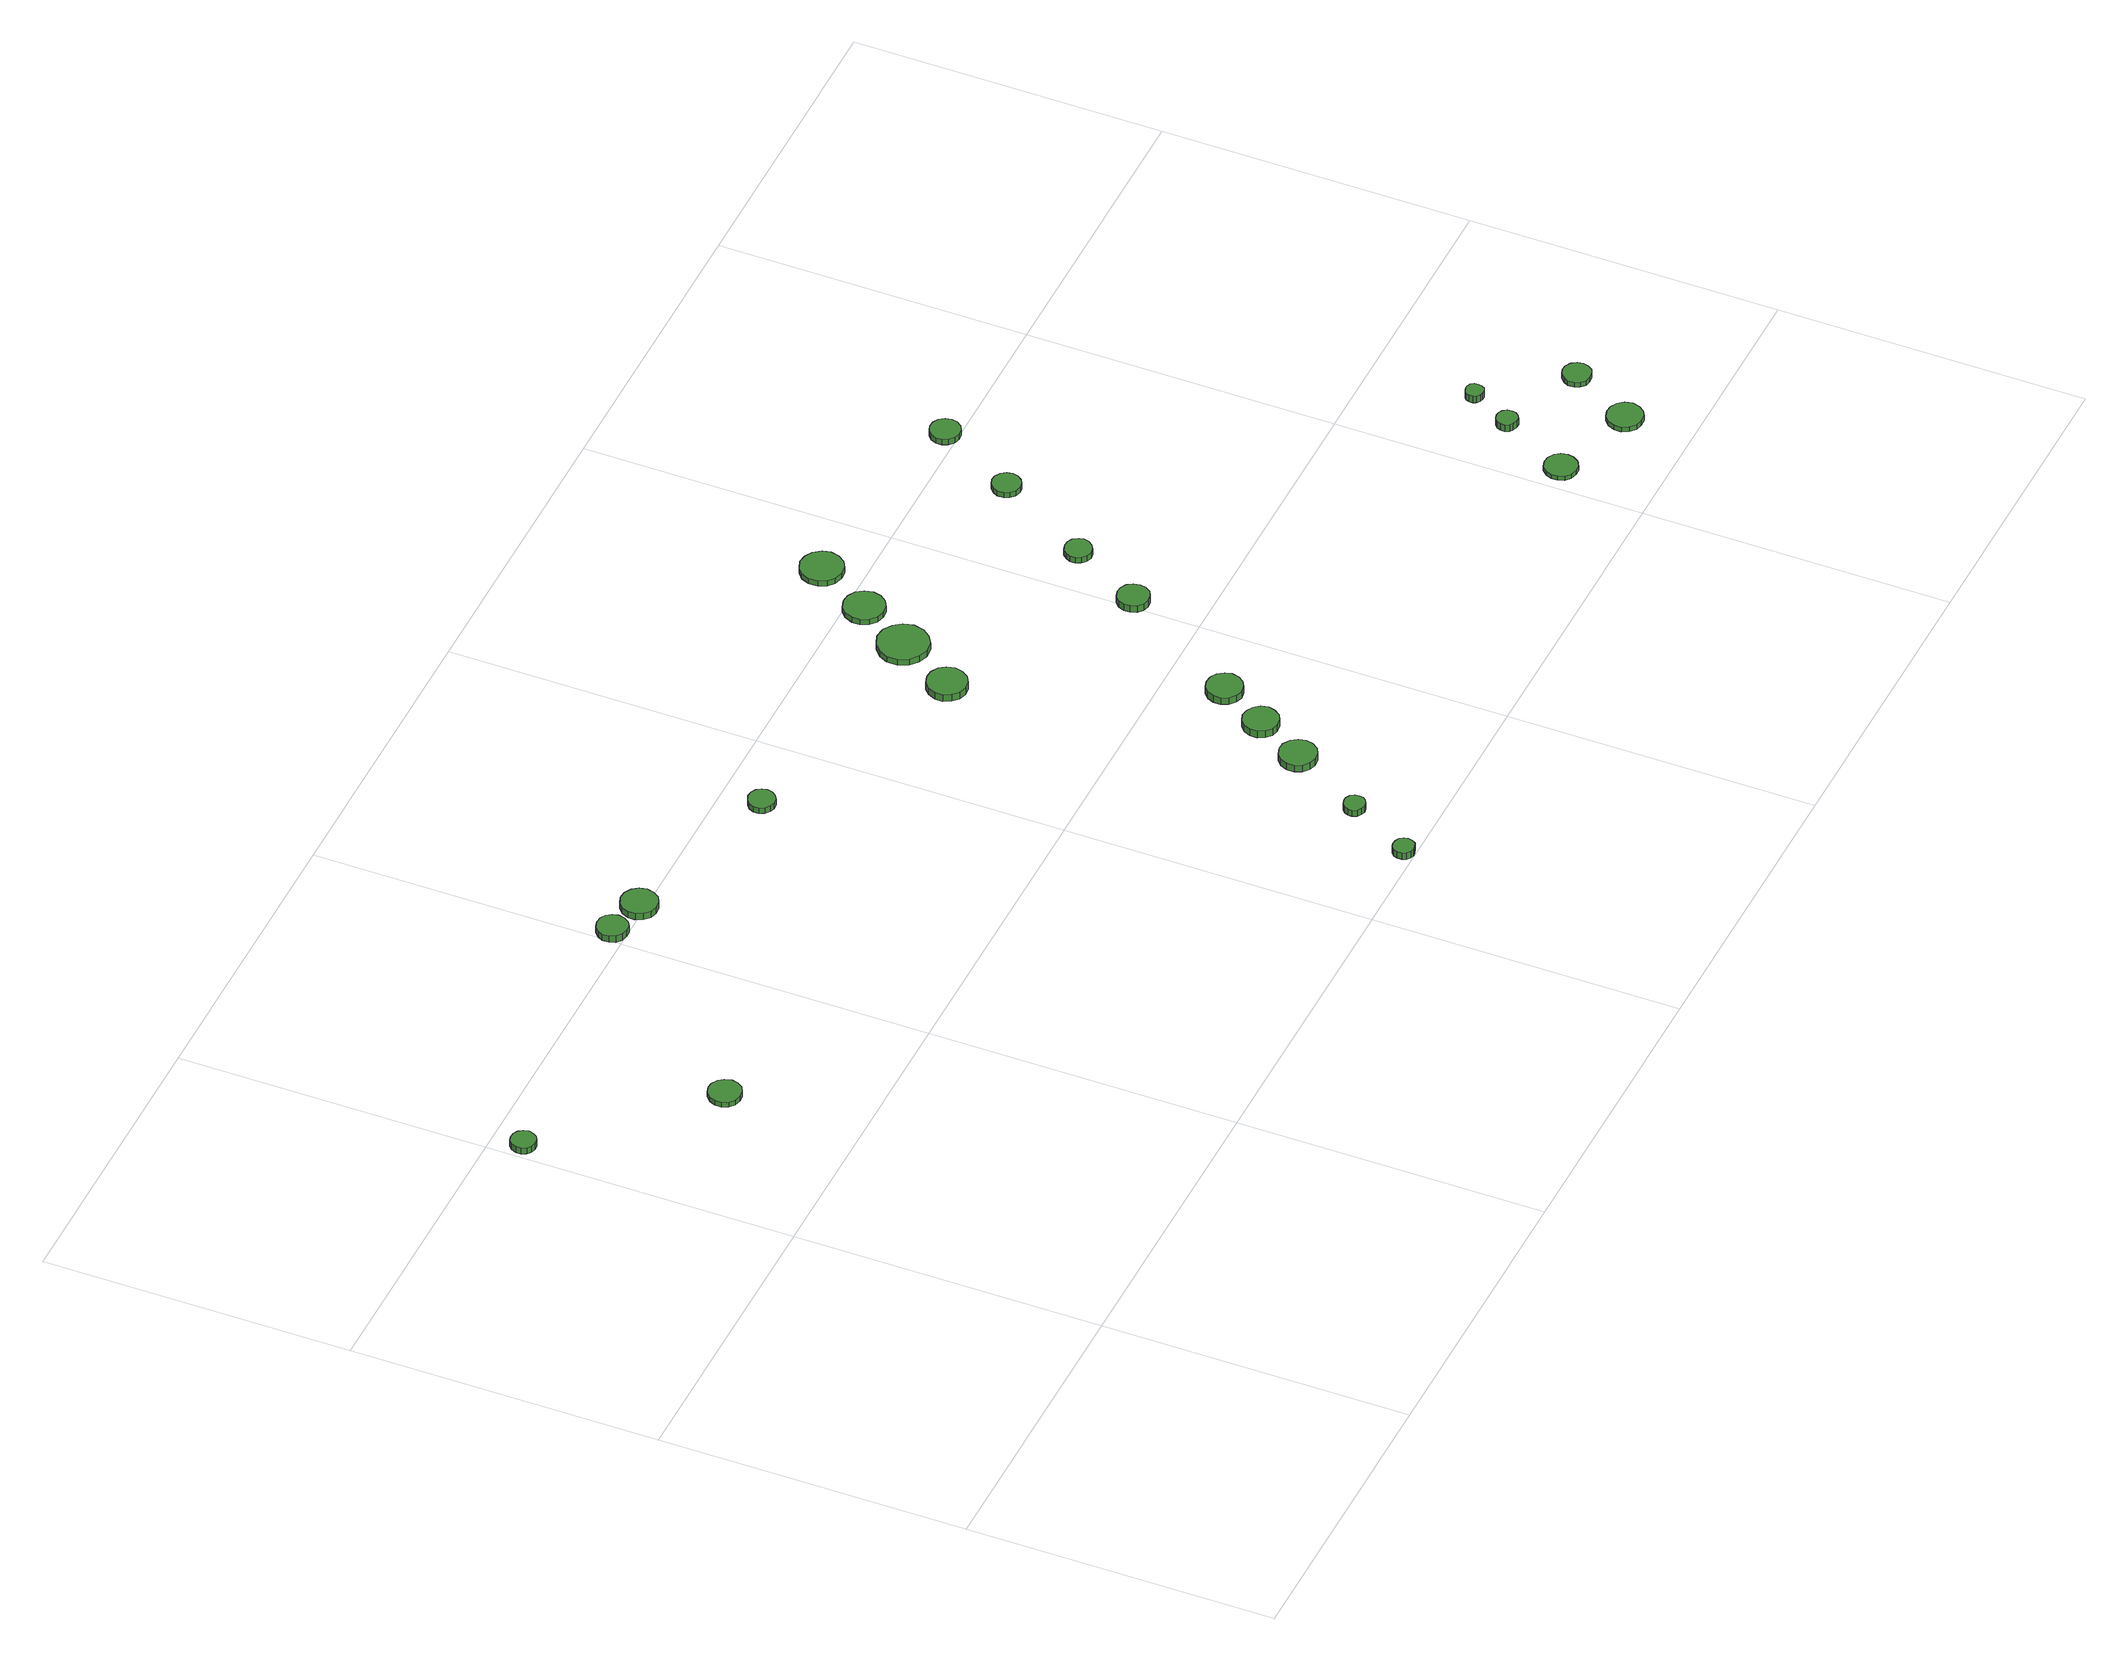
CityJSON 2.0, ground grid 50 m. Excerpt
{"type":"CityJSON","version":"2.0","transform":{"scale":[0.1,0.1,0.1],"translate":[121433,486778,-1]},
"CityObjects":{
"tree1":{"type":"SolitaryVegetationObject","attributes":{"function":"something"},"geometry":[{"type":"MultiSurface","lod":"1","boundaries":[[[0,1,2,3,4,5,6,7,8,9,10,11,12,13,14]],[[15,16,17,18,19,20,21,22,23,24,25,26,27,28,29]],[[0,29,28,1]],[[1,28,27,2]],[[2,27,26,3]],[[3,26,25,4]],[[4,25,24,5]],[[5,24,23,6]],[[6,23,22,7]],[[7,22,21,8]],[[8,21,20,9]],[[9,20,19,10]],[[10,19,18,11]],[[11,18,17,12]],[[12,17,16,13]],[[13,16,15,14]],[[14,15,29,0]]]}]},
"tree2":{"type":"SolitaryVegetationObject","attributes":{"function":"something"},"geometry":[{"type":"MultiSurface","lod":"1","boundaries":[[[30,31,32,33,34,35,36,37,38,39,40,41,42,43,44]],[[45,46,47,48,49,50,51,52,53,54,55,56,57,58,59]],[[30,59,58,31]],[[31,58,57,32]],[[32,57,56,33]],[[33,56,55,34]],[[34,55,54,35]],[[35,54,53,36]],[[36,53,52,37]],[[37,52,51,38]],[[38,51,50,39]],[[39,50,49,40]],[[40,49,48,41]],[[41,48,47,42]],[[42,47,46,43]],[[43,46,45,44]],[[44,45,59,30]]]}]},
"tree3":{"type":"SolitaryVegetationObject","attributes":{"function":"something"},"geometry":[{"type":"MultiSurface","lod":"1","boundaries":[[[60,61,62,63,64,65,66,67,68,69,70,71,72,73,74]],[[75,76,77,78,79,80,81,82,83,84,85,86,87,88,89]],[[60,89,88,61]],[[61,88,87,62]],[[62,87,86,63]],[[63,86,85,64]],[[64,85,84,65]],[[65,84,83,66]],[[66,83,82,67]],[[67,82,81,68]],[[68,81,80,69]],[[69,80,79,70]],[[70,79,78,71]],[[71,78,77,72]],[[72,77,76,73]],[[73,76,75,74]],[[74,75,89,60]]]}]},
"tree4":{"type":"SolitaryVegetationObject","attributes":{"function":"something"},"geometry":[{"type":"MultiSurface","lod":"1","boundaries":[[[90,91,92,93,94,95,96,97,98,99,100,101,102,103,104]],[[105,106,107,108,109,110,111,112,113,114,115,116,117,118,119]],[[90,119,118,91]],[[91,118,117,92]],[[92,117,116,93]],[[93,116,115,94]],[[94,115,114,95]],[[95,114,113,96]],[[96,113,112,97]],[[97,112,111,98]],[[98,111,110,99]],[[99,110,109,100]],[[100,109,108,101]],[[101,108,107,102]],[[102,107,106,103]],[[103,106,105,104]],[[104,105,119,90]]]}]},
"tree5":{"type":"SolitaryVegetationObject","attributes":{"function":"something"},"geometry":[{"type":"MultiSurface","lod":"1","boundaries":[[[120,121,122,123,124,125,126,127,128,129,130,131,132,133,134]],[[135,136,137,138,139,140,141,142,143,144,145,146,147,148,149]],[[120,149,148,121]],[[121,148,147,122]],[[122,147,146,123]],[[123,146,145,124]],[[124,145,144,125]],[[125,144,143,126]],[[126,143,142,127]],[[127,142,141,128]],[[128,141,140,129]],[[129,140,139,130]],[[130,139,138,131]],[[131,138,137,132]],[[132,137,136,133]],[[133,136,135,134]],[[134,135,149,120]]]}]},
"tree6":{"type":"SolitaryVegetationObject","attributes":{"function":"something"},"geometry":[{"type":"MultiSurface","lod":"1","boundaries":[[[150,151,152,153,154,155,156,157,158,159,160,161,162,163,164]],[[165,166,167,168,169,170,171,172,173,174,175,176,177,178,179]],[[150,179,178,151]],[[151,178,177,152]],[[152,177,176,153]],[[153,176,175,154]],[[154,175,174,155]],[[155,174,173,156]],[[156,173,172,157]],[[157,172,171,158]],[[158,171,170,159]],[[159,170,169,160]],[[160,169,168,161]],[[161,168,167,162]],[[162,167,166,163]],[[163,166,165,164]],[[164,165,179,150]]]}]},
"tree7":{"type":"SolitaryVegetationObject","attributes":{"function":"something"},"geometry":[{"type":"MultiSurface","lod":"1","boundaries":[[[180,181,182,183,184,185,186,187,188,189,190,191,192,193,194]],[[195,196,197,198,199,200,201,202,203,204,205,206,207,208,209]],[[180,209,208,181]],[[181,208,207,182]],[[182,207,206,183]],[[183,206,205,184]],[[184,205,204,185]],[[185,204,203,186]],[[186,203,202,187]],[[187,202,201,188]],[[188,201,200,189]],[[189,200,199,190]],[[190,199,198,191]],[[191,198,197,192]],[[192,197,196,193]],[[193,196,195,194]],[[194,195,209,180]]]}]},
"tree8":{"type":"SolitaryVegetationObject","attributes":{"function":"something"},"geometry":[{"type":"MultiSurface","lod":"1","boundaries":[[[210,211,212,213,214,215,216,217,218,219,220,221,222,223,224]],[[225,226,227,228,229,230,231,232,233,234,235,236,237,238,239]],[[210,239,238,211]],[[211,238,237,212]],[[212,237,236,213]],[[213,236,235,214]],[[214,235,234,215]],[[215,234,233,216]],[[216,233,232,217]],[[217,232,231,218]],[[218,231,230,219]],[[219,230,229,220]],[[220,229,228,221]],[[221,228,227,222]],[[222,227,226,223]],[[223,226,225,224]],[[224,225,239,210]]]}]},
"tree9":{"type":"SolitaryVegetationObject","attributes":{"function":"something"},"geometry":[{"type":"MultiSurface","lod":"1","boundaries":[[[240,241,242,243,244,245,246,247,248,249,250,251,252,253,254]],[[255,256,257,258,259,260,261,262,263,264,265,266,267,268,269]],[[240,269,268,241]],[[241,268,267,242]],[[242,267,266,243]],[[243,266,265,244]],[[244,265,264,245]],[[245,264,263,246]],[[246,263,262,247]],[[247,262,261,248]],[[248,261,260,249]],[[249,260,259,250]],[[250,259,258,251]],[[251,258,257,252]],[[252,257,256,253]],[[253,256,255,254]],[[254,255,269,240]]]}]},
"tree10":{"type":"SolitaryVegetationObject","attributes":{"function":"something"},"geometry":[{"type":"MultiSurface","lod":"1","boundaries":[[[270,271,272,273,274,275,276,277,278,279,280,281,282,283,284]],[[285,286,287,288,289,290,291,292,293,294,295,296,297,298,299]],[[270,299,298,271]],[[271,298,297,272]],[[272,297,296,273]],[[273,296,295,274]],[[274,295,294,275]],[[275,294,293,276]],[[276,293,292,277]],[[277,292,291,278]],[[278,291,290,279]],[[279,290,289,280]],[[280,289,288,281]],[[281,288,287,282]],[[282,287,286,283]],[[283,286,285,284]],[[284,285,299,270]]]}]},
"tree11":{"type":"SolitaryVegetationObject","attributes":{"function":"something"},"geometry":[{"type":"MultiSurface","lod":"1","boundaries":[[[300,301,302,303,304,305,306,307,308,309,310,311,312,313,314]],[[315,316,317,318,319,320,321,322,323,324,325,326,327,328,329]],[[300,329,328,301]],[[301,328,327,302]],[[302,327,326,303]],[[303,326,325,304]],[[304,325,324,305]],[[305,324,323,306]],[[306,323,322,307]],[[307,322,321,308]],[[308,321,320,309]],[[309,320,319,310]],[[310,319,318,311]],[[311,318,317,312]],[[312,317,316,313]],[[313,316,315,314]],[[314,315,329,300]]]}]},
"tree12":{"type":"SolitaryVegetationObject","attributes":{"function":"something"},"geometry":[{"type":"MultiSurface","lod":"1","boundaries":[[[330,331,332,333,334,335,336,337,338,339,340,341,342,343,344]],[[345,346,347,348,349,350,351,352,353,354,355,356,357,358,359]],[[330,359,358,331]],[[331,358,357,332]],[[332,357,356,333]],[[333,356,355,334]],[[334,355,354,335]],[[335,354,353,336]],[[336,353,352,337]],[[337,352,351,338]],[[338,351,350,339]],[[339,350,349,340]],[[340,349,348,341]],[[341,348,347,342]],[[342,347,346,343]],[[343,346,345,344]],[[344,345,359,330]]]}]},
"tree13":{"type":"SolitaryVegetationObject","attributes":{"function":"something"},"geometry":[{"type":"MultiSurface","lod":"1","boundaries":[[[360,361,362,363,364,365,366,367,368,369,370,371,372,373,374]],[[375,376,377,378,379,380,381,382,383,384,385,386,387,388,389]],[[360,389,388,361]],[[361,388,387,362]],[[362,387,386,363]],[[363,386,385,364]],[[364,385,384,365]],[[365,384,383,366]],[[366,383,382,367]],[[367,382,381,368]],[[368,381,380,369]],[[369,380,379,370]],[[370,379,378,371]],[[371,378,377,372]],[[372,377,376,373]],[[373,376,375,374]],[[374,375,389,360]]]}]},
"tree14":{"type":"SolitaryVegetationObject","attributes":{"function":"something"},"geometry":[{"type":"MultiSurface","lod":"1","boundaries":[[[390,391,392,393,394,395,396,397,398,399,400,401,402,403,404]],[[405,406,407,408,409,410,411,412,413,414,415,416,417,418,419]],[[390,419,418,391]],[[391,418,417,392]],[[392,417,416,393]],[[393,416,415,394]],[[394,415,414,395]],[[395,414,413,396]],[[396,413,412,397]],[[397,412,411,398]],[[398,411,410,399]],[[399,410,409,400]],[[400,409,408,401]],[[401,408,407,402]],[[402,407,406,403]],[[403,406,405,404]],[[404,405,419,390]]]}]},
"tree15":{"type":"SolitaryVegetationObject","attributes":{"function":"something"},"geometry":[{"type":"MultiSurface","lod":"1","boundaries":[[[420,421,422,423,424,425,426,427,428,429,430,431,432,433,434]],[[435,436,437,438,439,440,441,442,443,444,445,446,447,448,449]],[[420,449,448,421]],[[421,448,447,422]],[[422,447,446,423]],[[423,446,445,424]],[[424,445,444,425]],[[425,444,443,426]],[[426,443,442,427]],[[427,442,441,428]],[[428,441,440,429]],[[429,440,439,430]],[[430,439,438,431]],[[431,438,437,432]],[[432,437,436,433]],[[433,436,435,434]],[[434,435,449,420]]]}]},
"tree16":{"type":"SolitaryVegetationObject","attributes":{"function":"something"},"geometry":[{"type":"MultiSurface","lod":"1","boundaries":[[[450,451,452,453,454,455,456,457,458,459,460,461,462,463,464]],[[465,466,467,468,469,470,471,472,473,474,475,476,477,478,479]],[[450,479,478,451]],[[451,478,477,452]],[[452,477,476,453]],[[453,476,475,454]],[[454,475,474,455]],[[455,474,473,456]],[[456,473,472,457]],[[457,472,471,458]],[[458,471,470,459]],[[459,470,469,460]],[[460,469,468,461]],[[461,468,467,462]],[[462,467,466,463]],[[463,466,465,464]],[[464,465,479,450]]]}]},
"tree17":{"type":"SolitaryVegetationObject","attributes":{"function":"something"},"geometry":[{"type":"MultiSurface","lod":"1","boundaries":[[[480,481,482,483,484,485,486,487,488,489,490,491,492,493,494]],[[495,496,497,498,499,500,501,502,503,504,505,506,507,508,509]],[[480,509,508,481]],[[481,508,507,482]],[[482,507,506,483]],[[483,506,505,484]],[[484,505,504,485]],[[485,504,503,486]],[[486,503,502,487]],[[487,502,501,488]],[[488,501,500,489]],[[489,500,499,490]],[[490,499,498,491]],[[491,498,497,492]],[[492,497,496,493]],[[493,496,495,494]],[[494,495,509,480]]]}]},
"tree18":{"type":"SolitaryVegetationObject","attributes":{"function":"something"},"geometry":[{"type":"MultiSurface","lod":"1","boundaries":[[[510,511,512,513,514,515,516,517,518,519,520,521,522,523,524]],[[525,526,527,528,529,530,531,532,533,534,535,536,537,538,539]],[[510,539,538,511]],[[511,538,537,512]],[[512,537,536,513]],[[513,536,535,514]],[[514,535,534,515]],[[515,534,533,516]],[[516,533,532,517]],[[517,532,531,518]],[[518,531,530,519]],[[519,530,529,520]],[[520,529,528,521]],[[521,528,527,522]],[[522,527,526,523]],[[523,526,525,524]],[[524,525,539,510]]]}]},
"tree19":{"type":"SolitaryVegetationObject","attributes":{"function":"something"},"geometry":[{"type":"MultiSurface","lod":"1","boundaries":[[[540,541,542,543,544,545,546,547,548,549,550,551,552,553,554]],[[555,556,557,558,559,560,561,562,563,564,565,566,567,568,569]],[[540,569,568,541]],[[541,568,567,542]],[[542,567,566,543]],[[543,566,565,544]],[[544,565,564,545]],[[545,564,563,546]],[[546,563,562,547]],[[547,562,561,548]],[[548,561,560,549]],[[549,560,559,550]],[[550,559,558,551]],[[551,558,557,552]],[[552,557,556,553]],[[553,556,555,554]],[[554,555,569,540]]]}]},
"tree20":{"type":"SolitaryVegetationObject","attributes":{"function":"something"},"geometry":[{"type":"MultiSurface","lod":"1","boundaries":[[[570,571,572,573,574,575,576,577,578,579,580,581,582,583,584]],[[585,586,587,588,589,590,591,592,593,594,595,596,597,598,599]],[[570,599,598,571]],[[571,598,597,572]],[[572,597,596,573]],[[573,596,595,574]],[[574,595,594,575]],[[575,594,593,576]],[[576,593,592,577]],[[577,592,591,578]],[[578,591,590,579]],[[579,590,589,580]],[[580,589,588,581]],[[581,588,587,582]],[[582,587,586,583]],[[583,586,585,584]],[[584,585,599,570]]]}]},
"tree21":{"type":"SolitaryVegetationObject","attributes":{"function":"something"},"geometry":[{"type":"MultiSurface","lod":"1","boundaries":[[[600,601,602,603,604,605,606,607,608,609,610,611,612,613,614]],[[615,616,617,618,619,620,621,622,623,624,625,626,627,628,629]],[[600,629,628,601]],[[601,628,627,602]],[[602,627,626,603]],[[603,626,625,604]],[[604,625,624,605]],[[605,624,623,606]],[[606,623,622,607]],[[607,622,621,608]],[[608,621,620,609]],[[609,620,619,610]],[[610,619,618,611]],[[611,618,617,612]],[[612,617,616,613]],[[613,616,615,614]],[[614,615,629,600]]]}]},
"tree22":{"type":"SolitaryVegetationObject","attributes":{"function":"something"},"geometry":[{"type":"MultiSurface","lod":"1","boundaries":[[[630,631,632,633,634,635,636,637,638,639,640,641,642,643,644]],[[645,646,647,648,649,650,651,652,653,654,655,656,657,658,659]],[[630,659,658,631]],[[631,658,657,632]],[[632,657,656,633]],[[633,656,655,634]],[[634,655,654,635]],[[635,654,653,636]],[[636,653,652,637]],[[637,652,651,638]],[[638,651,650,639]],[[639,650,649,640]],[[640,649,648,641]],[[641,648,647,642]],[[642,647,646,643]],[[643,646,645,644]],[[644,645,659,630]]]}]},
"tree23":{"type":"SolitaryVegetationObject","attributes":{"function":"something"},"geometry":[{"type":"MultiSurface","lod":"1","boundaries":[[[660,661,662,663,664,665,666,667,668,669,670,671,672,673,674]],[[675,676,677,678,679,680,681,682,683,684,685,686,687,688,689]],[[660,689,688,661]],[[661,688,687,662]],[[662,687,686,663]],[[663,686,685,664]],[[664,685,684,665]],[[665,684,683,666]],[[666,683,682,667]],[[667,682,681,668]],[[668,681,680,669]],[[669,680,679,670]],[[670,679,678,671]],[[671,678,677,672]],[[672,677,676,673]],[[673,676,675,674]],[[674,675,689,660]]]}]}
},
"vertices":[
[44,949,23],[42,957,23],[37,964,23],[30,968,23],[22,969,23],[14,967,23],[8,961,23],[4,953,23],[4,945,23],[8,937,23],[14,932,23],[22,929,23],[30,930,23],[37,934,23],[42,941,23],[42,941,11],[37,934,11],[30,930,11],[22,929,11],[14,932,11],[8,937,11],[4,945,11],[4,953,11],[8,961,11],[14,967,11],[22,969,11],[30,968,11],[37,964,11],[42,957,11],[44,949,11],
[278,722,16],[275,733,16],[269,741,16],[259,747,16],[249,748,16],[238,745,16],[230,737,16],[225,727,16],[225,716,16],[230,706,16],[238,699,16],[249,696,16],[259,697,16],[269,702,16],[275,711,16],[275,711,7],[269,702,7],[259,697,7],[249,696,7],[238,699,7],[230,706,7],[225,716,7],[225,727,7],[230,737,7],[238,745,7],[249,748,7],[259,747,7],[269,741,7],[275,733,7],[278,722,7],
[547,1024,19],[545,1034,19],[539,1042,19],[530,1047,19],[520,1048,19],[510,1045,19],[502,1038,19],[498,1029,19],[498,1019,19],[502,1009,19],[510,1002,19],[520,999,19],[530,1000,19],[539,1005,19],[545,1014,19],[545,1014,7],[539,1005,7],[530,1000,7],[520,999,7],[510,1002,7],[502,1009,7],[498,1019,7],[498,1029,7],[502,1038,7],[510,1045,7],[520,1048,7],[530,1047,7],[539,1042,7],[545,1034,7],[547,1024,7],
[618,1009,19],[615,1021,19],[608,1031,19],[597,1037,19],[585,1038,19],[574,1034,19],[565,1026,19],[560,1015,19],[560,1003,19],[565,992,19],[574,983,19],[585,980,19],[597,981,19],[608,987,19],[615,997,19],[615,997,7],[608,987,7],[597,981,7],[585,980,7],[574,983,7],[565,992,7],[560,1003,7],[560,1015,7],[565,1026,7],[574,1034,7],[585,1038,7],[597,1037,7],[608,1031,7],[615,1021,7],[618,1009,7],
[896,936,18],[894,944,18],[889,952,18],[881,956,18],[872,957,18],[864,954,18],[857,948,18],[853,940,18],[853,931,18],[857,923,18],[864,917,18],[872,914,18],[881,915,18],[889,920,18],[894,927,18],[894,927,7],[889,920,7],[881,915,7],[872,914,7],[864,917,7],[857,923,7],[853,931,7],[853,940,7],[857,948,7],[864,954,7],[872,957,7],[881,956,7],[889,952,7],[894,944,7],[896,936,7],
[1176,18,20],[1175,25,20],[1171,31,20],[1164,34,20],[1157,35,20],[1151,33,20],[1145,28,20],[1143,22,20],[1143,14,20],[1145,8,20],[1151,3,20],[1157,1,20],[1164,2,20],[1171,5,20],[1175,11,20],[1175,11,7],[1171,5,7],[1164,2,7],[1157,1,7],[1151,3,7],[1145,8,7],[1143,14,7],[1143,22,7],[1145,28,7],[1151,33,7],[1157,35,7],[1164,34,7],[1171,31,7],[1175,25,7],[1176,18,7],
[1236,124,19],[1235,131,19],[1231,137,19],[1224,141,19],[1217,141,19],[1211,139,19],[1205,134,19],[1202,128,19],[1202,121,19],[1205,114,19],[1211,110,19],[1217,107,19],[1224,108,19],[1231,112,19],[1235,117,19],[1235,117,7],[1231,112,7],[1224,108,7],[1217,107,7],[1211,110,7],[1205,114,7],[1202,121,7],[1202,128,7],[1205,134,7],[1211,139,7],[1217,141,7],[1224,141,7],[1231,137,7],[1235,131,7],[1236,124,7],
[1318,246,20],[1315,258,20],[1308,268,20],[1297,275,20],[1285,276,20],[1273,272,20],[1264,264,20],[1259,253,20],[1259,240,20],[1264,229,20],[1273,221,20],[1285,217,20],[1297,218,20],[1308,224,20],[1315,234,20],[1315,234,7],[1308,224,7],[1297,218,7],[1285,217,7],[1273,221,7],[1264,229,7],[1259,240,7],[1259,253,7],[1264,264,7],[1273,272,7],[1285,276,7],[1297,275,7],[1308,268,7],[1315,258,7],[1318,246,7],
[1361,326,23],[1358,338,23],[1351,347,23],[1341,353,23],[1329,355,23],[1318,351,23],[1309,343,23],[1304,332,23],[1304,320,23],[1309,309,23],[1318,301,23],[1329,298,23],[1341,299,23],[1351,305,23],[1358,315,23],[1358,315,10],[1351,305,10],[1341,299,10],[1329,298,10],[1318,301,10],[1309,309,10],[1304,320,10],[1304,332,10],[1309,343,10],[1318,351,10],[1329,355,10],[1341,353,10],[1351,347,10],[1358,338,10],[1361,326,10],
[1256,789,21],[1253,802,21],[1246,812,21],[1234,819,21],[1221,820,21],[1208,816,21],[1199,807,21],[1193,795,21],[1193,782,21],[1199,770,21],[1208,761,21],[1221,757,21],[1234,758,21],[1246,765,21],[1253,776,21],[1253,776,8],[1246,765,8],[1234,758,8],[1221,757,8],[1208,761,8],[1199,770,8],[1193,782,8],[1193,795,8],[1199,807,8],[1208,816,8],[1221,820,8],[1234,819,8],[1246,812,8],[1253,802,8],[1256,789,8],
[1406,405,25],[1403,416,25],[1396,426,25],[1386,432,25],[1374,433,25],[1363,430,25],[1354,422,25],[1349,411,25],[1349,399,25],[1354,388,25],[1363,380,25],[1374,376,25],[1386,378,25],[1396,384,25],[1403,393,25],[1403,393,12],[1396,384,12],[1386,378,12],[1374,376,12],[1363,380,12],[1354,388,12],[1349,399,12],[1349,411,12],[1354,422,12],[1363,430,12],[1374,433,12],[1386,432,12],[1396,426,12],[1403,416,12],[1406,405,12],
[1323,885,18],[1319,902,18],[1309,915,18],[1295,924,18],[1278,926,18],[1262,920,18],[1249,909,18],[1242,894,18],[1242,877,18],[1249,861,18],[1262,850,18],[1278,844,18],[1295,846,18],[1309,855,18],[1319,868,18],[1319,868,7],[1309,855,7],[1295,846,7],[1278,844,7],[1262,850,7],[1249,861,7],[1242,877,7],[1242,894,7],[1249,909,7],[1262,920,7],[1278,926,7],[1295,924,7],[1309,915,7],[1319,902,7],[1323,885,7],
[1368,971,17],[1365,985,17],[1357,996,17],[1345,1003,17],[1332,1004,17],[1319,1000,17],[1309,991,17],[1303,978,17],[1303,965,17],[1309,952,17],[1319,943,17],[1332,939,17],[1345,940,17],[1357,947,17],[1365,958,17],[1365,958,7],[1357,947,7],[1345,940,7],[1332,939,7],[1319,943,7],[1309,952,7],[1303,965,7],[1303,978,7],[1309,991,7],[1319,1000,7],[1332,1004,7],[1345,1003,7],[1357,996,7],[1365,985,7],[1368,971,7],
[1536,612,23],[1534,622,23],[1528,631,23],[1519,636,23],[1509,637,23],[1499,634,23],[1491,627,23],[1487,617,23],[1487,607,23],[1491,597,23],[1499,590,23],[1509,587,23],[1519,588,23],[1528,593,23],[1534,602,23],[1534,602,10],[1528,593,10],[1519,588,10],[1509,587,10],[1499,590,10],[1491,597,10],[1487,607,10],[1487,617,10],[1491,627,10],[1499,634,10],[1509,637,10],[1519,636,10],[1528,631,10],[1534,622,10],[1536,612,10],
[1425,1065,17],[1422,1078,17],[1413,1090,17],[1401,1097,17],[1387,1099,17],[1373,1094,17],[1363,1085,17],[1357,1072,17],[1357,1057,17],[1363,1044,17],[1373,1035,17],[1387,1031,17],[1401,1032,17],[1413,1039,17],[1422,1051,17],[1422,1051,7],[1413,1039,7],[1401,1032,7],[1387,1031,7],[1373,1035,7],[1363,1044,7],[1357,1057,7],[1357,1072,7],[1363,1085,7],[1373,1094,7],[1387,1099,7],[1401,1097,7],[1413,1090,7],[1422,1078,7],[1425,1065,7],
[1602,732,18],[1600,740,18],[1595,748,18],[1587,752,18],[1578,753,18],[1569,750,18],[1563,744,18],[1559,736,18],[1559,727,18],[1563,719,18],[1569,713,18],[1578,710,18],[1587,711,18],[1595,716,18],[1600,723,18],[1600,723,7],[1595,716,7],[1587,711,7],[1578,710,7],[1569,713,7],[1563,719,7],[1559,727,7],[1559,736,7],[1563,744,7],[1569,750,7],[1578,753,7],[1587,752,7],[1595,748,7],[1600,740,7],[1602,732,7],
[1696,889,17],[1694,898,17],[1688,906,17],[1680,911,17],[1671,912,17],[1662,909,17],[1655,903,17],[1651,894,17],[1651,884,17],[1655,876,17],[1662,869,17],[1671,866,17],[1680,867,17],[1688,872,17],[1694,880,17],[1694,880,7],[1688,872,7],[1680,867,7],[1671,866,7],[1662,869,7],[1655,876,7],[1651,884,7],[1651,894,7],[1655,903,7],[1662,909,7],[1671,912,7],[1680,911,7],[1688,906,7],[1694,898,7],[1696,889,7],
[1771,1021,17],[1769,1031,17],[1763,1039,17],[1754,1044,17],[1744,1045,17],[1735,1042,17],[1727,1035,17],[1723,1026,17],[1723,1016,17],[1727,1007,17],[1735,1000,17],[1744,997,17],[1754,998,17],[1763,1003,17],[1769,1011,17],[1769,1011,7],[1763,1003,7],[1754,998,7],[1744,997,7],[1735,1000,7],[1727,1007,7],[1723,1016,7],[1723,1026,7],[1727,1035,7],[1735,1042,7],[1744,1045,7],[1754,1044,7],[1763,1039,7],[1769,1031,7],[1771,1021,7],
[2069,151,15],[2067,162,15],[2061,170,15],[2051,176,15],[2041,177,15],[2030,174,15],[2022,166,15],[2018,156,15],[2018,146,15],[2022,136,15],[2030,129,15],[2041,125,15],[2051,126,15],[2061,132,15],[2067,141,15],[2067,141,7],[2061,132,7],[2051,126,7],[2041,125,7],[2030,129,7],[2022,136,7],[2018,146,7],[2018,156,7],[2022,166,7],[2030,174,7],[2041,177,7],[2051,176,7],[2061,170,7],[2067,162,7],[2069,151,7],
[2120,265,20],[2119,272,20],[2115,278,20],[2109,281,20],[2102,282,20],[2095,280,20],[2090,275,20],[2087,269,20],[2087,262,20],[2090,255,20],[2095,251,20],[2102,249,20],[2109,249,20],[2115,253,20],[2119,258,20],[2119,258,7],[2115,253,7],[2109,249,7],[2102,249,7],[2095,251,7],[2090,255,7],[2087,262,7],[2087,269,7],[2090,275,7],[2095,280,7],[2102,282,7],[2109,281,7],[2115,278,7],[2119,272,7],[2120,265,7],
[2213,109,16],[2210,121,16],[2203,130,16],[2193,136,16],[2181,137,16],[2170,134,16],[2161,126,16],[2156,115,16],[2156,103,16],[2161,92,16],[2170,84,16],[2181,81,16],[2193,82,16],[2203,88,16],[2210,97,16],[2210,97,7],[2203,88,7],[2193,82,7],[2181,81,7],[2170,84,7],[2161,92,7],[2156,103,7],[2156,115,7],[2161,126,7],[2170,134,7],[2181,137,7],[2193,136,7],[2203,130,7],[2210,121,7],[2213,109,7],
[2154,334,21],[2153,340,21],[2150,345,21],[2144,348,21],[2139,348,21],[2133,346,21],[2128,342,21],[2126,337,21],[2126,331,21],[2128,326,21],[2133,322,21],[2139,320,21],[2144,320,21],[2150,323,21],[2153,328,21],[2153,328,8],[2150,323,8],[2144,320,8],[2139,320,8],[2133,322,8],[2128,326,8],[2126,331,8],[2126,337,8],[2128,342,8],[2133,346,8],[2139,348,8],[2144,348,8],[2150,345,8],[2153,340,8],[2154,334,8],
[2264,212,17],[2262,221,17],[2257,229,17],[2248,234,17],[2239,235,17],[2230,232,17],[2223,225,17],[2219,217,17],[2219,207,17],[2223,199,17],[2230,192,17],[2239,190,17],[2248,191,17],[2257,195,17],[2262,203,17],[2262,203,8],[2257,195,8],[2248,191,8],[2239,190,8],[2230,192,8],[2223,199,8],[2219,207,8],[2219,217,8],[2223,225,8],[2230,232,8],[2239,235,8],[2248,234,8],[2257,229,8],[2262,221,8],[2264,212,8]
]}
